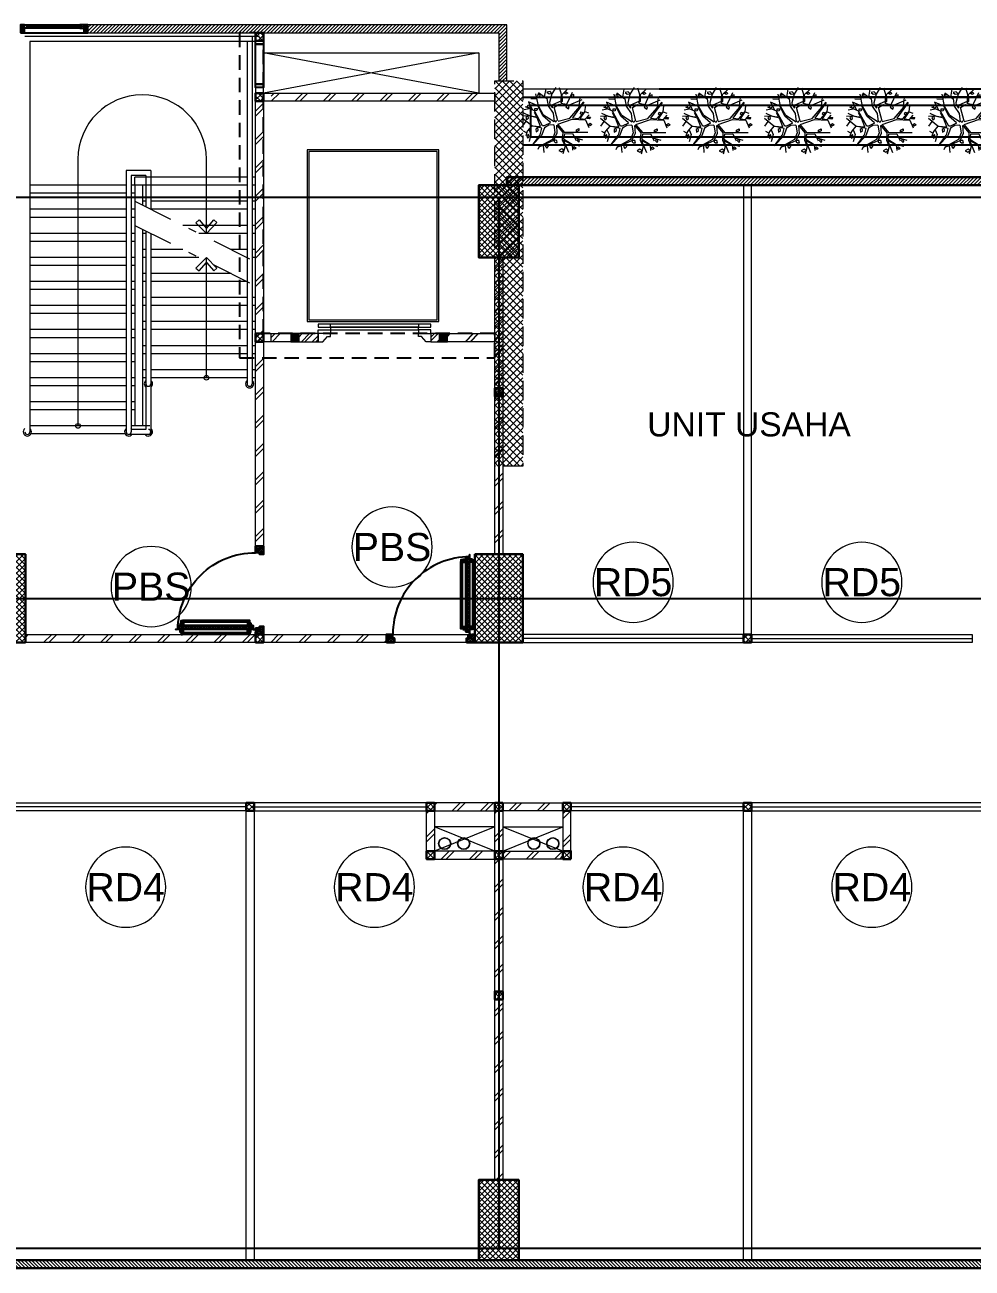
# Model space of a CAD drawing. Header units: millimetres. Extents: x -108 to 357, y -17 to 192.
# Drawn here: x 127.67 to 139.47, y 43.15 to 58.65 of the extents above; entities that cross this region are included whole.
import ezdxf
from ezdxf.enums import TextEntityAlignment as Align

# ---------------------------------------------------------------- set-up
doc = ezdxf.new("R2010")
doc.units = ezdxf.units.MM
doc.linetypes.add('ACAD_ISO02W100', pattern=[15, 12, -3])
doc.linetypes.add('DASHDOT', pattern=[1, 0.5, -0.25, 0, -0.25])
doc.layers.get('defpoints').update_dxf_attribs({"color": 1})
for name, color, linetype, lineweight in [('ars', 11, 'Continuous', 0), ('ars @ 1', 11, 'Continuous', 0), ('ARSIR', 31, 'Continuous', 5), ('ARSIR @ 1', 31, 'Continuous', 5), ('ARSIR KOLOM @ 1', 8, 'Continuous', 13), ('DINDING', 71, 'Continuous', 20), ('KACA', 151, 'Continuous', 5), ('KOL', 1, 'Continuous', 30), ('KOLOM', 4, 'Continuous', 9), ('lan', 7, 'Continuous', 15), ('LIFT', 15, 'Continuous', 15), ('NOT', 7, 'Continuous', 20), ('POHON', 62, 'Continuous', 5), ('Stair', 7, 'Continuous', 15), ('tem', 5, 'Continuous', 20)]:
    doc.layers.add(name, color=color, linetype=linetype, lineweight=lineweight)
doc.layers.add('as', color=1, linetype='Continuous', plot=False)
for name, color, linetype in [('HID', 1, 'Continuous'), ('Kusen', 30, 'Continuous'), ('STL', 6, 'Continuous')]:
    doc.layers.add(name, color=color, linetype=linetype)
doc.styles.add('ATTR', font='romans.shx', dxfattribs={"width": 0.8, "height": 0.56})
doc.styles.add('S', font='simplex', dxfattribs={"width": 0.75})
doc.styles.get("Standard").update_dxf_attribs({"font": 'arial.ttf'})
pattern_1 = [(45, (0, -5), (-0.03535534, 0.03535534), []), (135, (0, -5), (-0.03535534, -0.03535534), [])]
pattern_2 = [(45, (1552.2781, -399.66545), (-0.176776695, 0.176776695), []), (45, (1552.3406, -399.66545), (-0.176776695, 0.176776695), [])]
pattern_3 = [(45, (9.14994, -6.0569), (-0.1767767, 0.1767767), []), (45, (9.21244, -6.0569), (-0.1767767, 0.1767767), [])]
pattern_4 = [(45, (10.87994, -1.9569), (-0.1767767, 0.1767767), []), (45, (10.94244, -1.9569), (-0.1767767, 0.1767767), [])]
pattern_5 = [(45, (10.87994, -2.5569), (-0.1767767, 0.1767767), []), (45, (10.94244, -2.5569), (-0.1767767, 0.1767767), [])]
pattern_6 = [(225, (1.1, 1e-06), (-0.014142, 0.014142), []), (135, (1.1, 1e-06), (0.014142, 0.014142), [])]
pattern_7 = [(315, (-2e-13, 1e-06), (0.014142, 0.014142), []), (45, (-2e-13, 1e-06), (-0.014142, 0.014142), [])]
pattern_8 = [(45, (1552.2781, -400.98546), (-0.176776695, 0.176776695), []), (45, (1552.3406, -400.98546), (-0.176776695, 0.176776695), [])]

# ---------------------------------------------------------------- blocks, each defined once
blk = doc.blocks.new('NAV')
blk.add_circle((0, -0.4), 0.4)
at = {"style": 'S', "width": 0.75, "flags": 4}
blk.add_attdef('AV', text='', height=0.3, dxfattribs=at).set_placement((0, -0.4), align=Align.MIDDLE)
blk = doc.blocks.new('k1')
at = {"layer": 'ars'}
h = blk.add_hatch(dxfattribs=at)
h.set_pattern_fill('_USER', color=256, scale=0.05, angle=45, double=1, pattern_type=0)
h.set_pattern_definition(pattern_1)
h.paths.add_polyline_path([(-0.3, -0.55), (0.3, -0.55), (0.3, 0.55), (-0.3, 0.55)])
at = {"layer": 'KOL'}
blk.add_lwpolyline([(-0.3, -0.55), (0.3, -0.55), (0.3, 0.55), (-0.3, 0.55)], close=True, dxfattribs=at)
blk = doc.blocks.new('k3')
at = {"layer": 'ars'}
h = blk.add_hatch(dxfattribs=at)
h.set_pattern_fill('_USER', color=256, scale=0.05, angle=45, double=1, pattern_type=0)
h.set_pattern_definition([(45, (0, -5.05), (-0.03535534, 0.03535534), []), (135, (0, -5.05), (-0.03535534, -0.03535534), [])])
h.paths.add_polyline_path([(-0.25, -0.45), (0.25, -0.45), (0.25, 0.45), (-0.25, 0.45)])
at = {"layer": 'KOL'}
blk.add_lwpolyline([(-0.25, -0.45), (0.25, -0.45), (0.25, 0.45), (-0.25, 0.45)], close=True, dxfattribs=at)
blk = doc.blocks.new('k2')
at = {"layer": 'ars'}
h = blk.add_hatch(dxfattribs=at)
h.set_pattern_fill('_USER', color=256, scale=0.05, angle=45, double=1, pattern_type=0)
h.set_pattern_definition(pattern_1)
h.paths.add_polyline_path([(-0.25, -0.5), (0.25, -0.5), (0.25, 0.5), (-0.25, 0.5)])
at = {"layer": 'KOL'}
blk.add_lwpolyline([(-0.25, -0.5), (0.25, -0.5), (0.25, 0.5), (-0.25, 0.5)], close=True, dxfattribs=at)
blk = doc.blocks.new('bola-3')
at = {"layer": 'POHON'}
for p, q in [((-1.212, 1.009), (-1.377, 1.803)), ((-1.198, 1.908), (-0.648, 1.503)), ((-0.799, 1.609), (-0.703, 2.138)), ((-0.318, 1.803), (-0.469, 1.238)), ((-0.045, 2.245), (-0.318, 1.803)), ((0.177, 2.226), (0.328, 1.732)), ((0.315, 1.344), (0.328, 1.767)), ((0.356, 1.785), (0.37, 1.327)), ((0.387, 1.789), (0.731, 2.125)), ((0.686, 1.115), (1.057, 1.926)), ((-1.473, 0.674), (-2.065, 0.939)), ((-1.253, 1.009), (-1.872, 1.291)), ((-1.872, 1.274), (-1.625, 0.762)), ((-1.308, 1.468), (-1.721, 1.485)), ((-0.923, 0.357), (-1.253, 1.009)), ((-0.868, 0.392), (-1.212, 1.009)), ((-0.648, 1.503), (-0.566, 1.009)), ((-0.566, 1.009), (-0.236, 0.533)), ((-0.469, 1.238), (-0.442, 1.097)), ((-0.442, 1.097), (-0.277, 0.886)), ((-0.277, 0.886), (-0.249, 1.097)), ((-0.249, 1.097), (0.301, 1.344)), ((-0.153, 0.921), (0.177, 1.115)), ((0.081, 0.022), (-0.153, 0.921)), ((0.177, 1.115), (0.755, 1.044)), ((0.37, 1.327), (0.26, 1.203)), ((0.273, 1.203), (0.686, 1.115)), ((0.755, 1.044), (1.69, 1.432)), ((0.879, 0.198), (1.814, 1.274)), ((1.814, 1.256), (1.057, 0.216)), ((1.553, 1.591), (1.47, 0.886)), ((1.883, 0.639), (1.938, 1.044)), ((-1.652, -0.313), (-2.285, 0.198)), ((-1.845, 0.339), (-2.271, 0.322)), ((-2.051, 0.004), (-2.271, -0.313)), ((-2.202, 0.551), (-1.817, 0.374)), ((-1.831, 0.815), (-2.161, 0.745)), ((-1.281, 0.216), (-1.845, 0.339)), ((-1.817, 0.374), (-1.35, 0.286)), ((-0.937, -0.313), (-1.473, 0.674)), ((-1.363, 0.339), (-1.473, 0.568)), ((-1.35, 0.286), (-1.363, 0.339)), ((-1.061, -0.366), (-1.281, 0.216)), ((-0.414, -0.102), (-0.923, 0.357)), ((-0.167, -0.049), (-0.868, 0.392)), ((-0.236, 0.533), (-0.167, -0.031)), ((0.081, -0.207), (1.044, 0.128)), ((0.095, 0.004), (0.879, 0.198)), ((1.044, 0.128), (1.924, 0.075)), ((1.057, 0.216), (1.456, 0.18)), ((1.456, 0.18), (1.869, 0.639)), ((1.869, 0.639), (1.553, 0.18)), ((1.553, 0.163), (1.91, 0.128)), ((1.883, 0.639), (2.13, 0.551)), ((1.91, 0.128), (2.158, 0.41)), ((1.924, 0.075), (2.144, -0.419)), ((-1.996, -0.772), (-2.189, -0.666)), ((-1.955, -0.666), (-2.051, -0.983)), ((-1.652, -0.313), (-1.955, -0.666)), ((-1.845, -0.56), (-1.707, -0.86)), ((-0.978, -0.472), (-1.652, -0.313)), ((-1.639, -0.313), (-1.061, -0.366)), ((-1.088, -0.913), (-0.978, -0.472)), ((-0.813, -0.454), (-1.006, -0.966)), ((-0.827, -0.313), (-0.937, -0.313)), ((-0.414, -0.119), (-0.827, -0.313)), ((-0.524, -0.278), (-0.813, -0.454)), ((-0.194, -0.243), (-0.524, -0.278)), ((-0.112, -0.754), (-0.277, -1.213)), ((0.026, -0.807), (-0.208, -1.301)), ((-0.194, -0.243), (-0.112, -0.754)), ((-0.015, -0.26), (0.411, -0.754)), ((-0.015, -0.278), (0.026, -0.807)), ((0.081, -0.225), (0.507, -0.736)), ((0.411, -0.754), (0.37, -1.248)), ((0.507, -0.736), (2.075, -0.736)), ((0.521, -0.842), (1.057, -0.825)), ((1.057, -0.825), (1.291, -1.283)), ((-1.707, -0.86), (-1.831, -1.354)), ((-1.625, -1.618), (-1.102, -0.913)), ((-1.006, -0.966), (-1.625, -1.6)), ((-0.277, -1.213), (-1.185, -1.706)), ((-0.208, -1.301), (-1.185, -1.724)), ((-0.896, -1.618), (-0.854, -2.077)), ((0.37, -1.248), (0.562, -1.671)), ((0.438, -1.248), (0.782, -2.059)), ((0.452, -1.265), (1.03, -1.565)), ((0.521, -0.842), (0.466, -1.177)), ((0.466, -1.177), (1.03, -1.53)), ((1.03, -1.53), (1.539, -1.653)), ((1.03, -1.565), (1.057, -1.936)), ((1.195, -1.089), (1.731, -1.248)), ((-1.185, -1.724), (-1.253, -1.883)), ((0.562, -1.671), (0.425, -2.182))]:
    blk.add_line(p, q, dxfattribs=at)
for points in [[(-1.226, 1.803), (-1.267, 1.662), (-1.143, 1.573), (-1.102, 1.715)], [(-0.435, 1.966), (-0.641, 1.913), (-0.504, 1.807), (-0.311, 1.842)], [(0.49, 1.882), (0.641, 1.953), (0.738, 1.864), (0.614, 1.794)], [(1.155, 1.778), (1.001, 1.734), (1.001, 1.602), (1.155, 1.624)], [(-1.735, 1.009), (-1.886, 1.062), (-1.982, 0.956), (-1.845, 0.903)], [(-1.441, 0.676), (-1.441, 0.831), (-1.269, 0.831), (-1.303, 0.698)], [(0.691, 1.051), (0.622, 0.941), (0.794, 0.809), (0.846, 0.963)], [(-1.9, 0.322), (-2.051, 0.251), (-1.996, 0.11), (-1.872, 0.198)], [(-0.002, 0.022), (-0.07, 0.004), (-0.084, -0.049), (-0.029, -0.031)], [(1.671, 0.412), (1.585, 0.478), (1.62, 0.61), (1.706, 0.588)], [(2.034, 0.163), (2.075, 0.251), (2.254, 0.251), (2.171, 0.145)], [(-1.236, -0.454), (-1.374, -0.543), (-1.36, -0.719), (-1.222, -0.613)], [(1.319, -0.706), (1.319, -0.582), (1.484, -0.494), (1.484, -0.635)], [(2.099, -0.225), (2.237, -0.137), (2.347, -0.225), (2.223, -0.313)], [(-1.872, -0.878), (-1.982, -0.983), (-1.941, -1.107), (-1.831, -1.036)], [(-0.667, -1.528), (-0.753, -1.638), (-0.65, -1.792), (-0.53, -1.66)], [(-0.167, -1.261), (-0.167, -1.367), (-0.098, -1.42), (0.04, -1.42), (0.012, -1.279), (-0.07, -1.261)], [(1.43, -1.175), (1.379, -1.285), (1.482, -1.396), (1.534, -1.285)], [(0.485, -1.924), (0.347, -1.836), (0.158, -1.947), (0.33, -2.035)], [(1.069, -1.748), (1.173, -1.682), (1.293, -1.792), (1.19, -1.858)]]:
    blk.add_lwpolyline(points, close=True, dxfattribs=at)
at = {"layer": 'POHON', "style": 'ATTR', "width": 0.8, "flags": 9}
blk.add_attdef('ESTCODE', (-0.07, 0.004), '', height=0.00000926, dxfattribs=at)
blk = doc.blocks.new('T. J2')
at = {"layer": 'KACA', "color": 141}
blk.add_lwpolyline([(-0.379, 0.077), (0.291, 0.077), (0.291, 0.082), (-0.379, 0.082)], close=True, dxfattribs=at)
at = {"layer": 'Kusen'}
for p, q in [((-0.419, 0), (0.331, 0)), ((-0.369, 0.1), (0.281, 0.1)), ((0.281, 0.06), (-0.369, 0.06))]:
    blk.add_line(p, q, dxfattribs=at)
for points in [[(-0.459, 0), (-0.419, 0), (-0.419, 0.1), (-0.459, 0.1)], [(0.331, 0), (0.371, 0), (0.371, 0.1), (0.331, 0.1)]]:
    blk.add_lwpolyline(points, close=True, dxfattribs=at)
for points in [[(-0.369, 0.077), (-0.369, 0.06), (-0.419, 0.06), (-0.419, 0.1), (-0.369, 0.1), (-0.369, 0.082), (-0.379, 0.082), (-0.379, 0.077), (-0.369, 0.077)], [(0.281, 0.077), (0.281, 0.06), (0.331, 0.06), (0.331, 0.1), (0.281, 0.1), (0.281, 0.082), (0.291, 0.082), (0.291, 0.077), (0.281, 0.077)]]:
    blk.add_lwpolyline(points, dxfattribs=at)
blk = doc.blocks.new('P.SHAFT')
for points in [[(-0.05, 0.54), (-0.05, 0.58), (0.05, 0.58), (0.05, 0.54)], [(-0.05, 0.04), (-0.05, 0.54), (0.05, 0.54), (0.05, 0.04)], [(-0.05, 0), (-0.05, 0.04), (0.05, 0.04), (0.05, 0)]]:
    blk.add_lwpolyline(points, close=True)
blk = doc.blocks.new('K 10.10')
at = {"layer": 'ars'}
h = blk.add_hatch(dxfattribs=at)
h.set_pattern_fill('_USER', color=256, scale=0.05, angle=45, double=1, pattern_type=0)
h.set_pattern_definition([(45, (0, 0), (-0.035355339, 0.035355339), []), (135, (0, 0), (-0.035355339, -0.035355339), [])])
h.paths.add_polyline_path([(1560.538, 1380.407), (1560.638, 1380.407), (1560.638, 1380.507), (1560.538, 1380.507)])
at = {"layer": 'KOL'}
blk.add_lwpolyline([(1560.538, 1380.407), (1560.638, 1380.407), (1560.638, 1380.507), (1560.538, 1380.507)], close=True, dxfattribs=at)
blk = doc.blocks.new('KLOPRAK-10')
at = {"layer": 'ARSIR KOLOM @ 1'}
blk.add_hatch(color=256, dxfattribs=at).paths.add_polyline_path([(390.015, -20.575), (390.115, -20.575), (390.115, -20.475), (390.015, -20.475)])
at = {"layer": 'as'}
blk.add_line((390.115, -20.475), (390.015, -20.575), dxfattribs=at)
blk.add_lwpolyline([(390.015, -20.475), (390.115, -20.575)], dxfattribs=at)
at = {"layer": 'KOLOM'}
blk.add_lwpolyline([(390.015, -20.575), (390.115, -20.575), (390.115, -20.475), (390.015, -20.475)], close=True, dxfattribs=at)
blk = doc.blocks.new('D-P90')
at = {"layer": 'ars'}
h = blk.add_hatch(dxfattribs=at)
h.set_pattern_fill('ANSI37', color=256, scale=0.005, angle=-90, style=0)
h.set_pattern_definition([(45, (-1350.94906, -1248.591899), (0.01122532015, -0.01122532015), []), (315, (-1350.94906, -1248.591899), (-0.01122532015, -0.01122532015), [])])
h.paths.add_polyline_path([(0.009, -0.183, -0.414214), (0.01, -0.184), (0.01, -1.116, -0.414214), (0.009, -1.117), (-0.034, -1.117, 0.414214), (-0.037, -1.12), (-0.037, -1.142, -1), (-0.038, -1.142), (-0.038, -0.158, -1), (-0.037, -0.158), (-0.037, -0.181, 0.414214), (-0.034, -0.183)])
at = {"layer": 'as'}
for p, q in [((-0.042, -0.161), (-0.042, -0.155)), ((-0.04, -0.158), (-0.046, -0.158))]:
    blk.add_line(p, q, dxfattribs=at)
at = {"layer": 'HID'}
for p, q in [((-0.044, -0.125), (-0.092, -0.077)), ((-0.042, -0.123), (-0.091, -0.075)), ((-0.066, -0.147), (-0.023, -0.104)), ((-0.063, -0.147), (-0.023, -0.107)), ((0.966, -0.147), (0.923, -0.104)), ((0.963, -0.147), (0.923, -0.107)), ((0.942, -0.123), (0.991, -0.075)), ((0.944, -0.125), (0.992, -0.077))]:
    blk.add_line(p, q, dxfattribs=at)
for points in [[(-0.044, -0.125), (-0.044, -0.125), (-0.042, -0.123), (-0.042, -0.123)], [(0.944, -0.125), (0.944, -0.125), (0.942, -0.123), (0.942, -0.123)]]:
    blk.add_lwpolyline(points, dxfattribs=at)
at = {"layer": 'KOL'}
blk.add_line((0.97, -0.13), (0.97, -0.15), dxfattribs=at)
at = {"layer": 'Kusen', "ltscale": 2}
for p, q in [((-0.099, -0.221), (-0.099, -1.06)), ((-0.079, -0.241), (-0.079, -1.06)), ((-0.074, -0.211), (-0.04, -0.211)), ((-0.074, -0.221), (-0.074, -0.211)), ((-0.074, -0.251), (-0.074, -0.241)), ((-0.074, -0.251), (-0.04, -0.251)), ((-0.061, -0.251), (-0.061, -0.211)), ((-0.04, -0.251), (-0.04, -0.211)), ((0.046, -0.211), (0.012, -0.211)), ((0.012, -0.251), (0.012, -0.211)), ((0.046, -0.251), (0.012, -0.251)), ((0.033, -0.251), (0.033, -0.211)), ((0.046, -0.221), (0.046, -0.211)), ((0.046, -0.251), (0.046, -0.241)), ((0.053, -0.241), (0.053, -1.06)), ((0.073, -0.221), (0.073, -1.06)), ((-0.074, -1.05), (-0.04, -1.05)), ((-0.074, -1.05), (-0.074, -1.06)), ((-0.074, -1.08), (-0.074, -1.09)), ((-0.061, -1.05), (-0.061, -1.09)), ((-0.04, -1.05), (-0.04, -1.09)), ((0.046, -1.05), (0.012, -1.05)), ((0.012, -1.05), (0.012, -1.09)), ((0.033, -1.05), (0.033, -1.09)), ((0.046, -1.05), (0.046, -1.06)), ((0.046, -1.08), (0.046, -1.09)), ((-0.074, -1.09), (-0.04, -1.09)), ((0.046, -1.09), (0.012, -1.09))]:
    blk.add_line(p, q, dxfattribs=at)
at = {"layer": 'Kusen'}
for p, q in [((-0.042, -0.155), (-0.038, -0.156)), ((-0.042, -0.157), (-0.038, -0.158))]:
    blk.add_line(p, q, dxfattribs=at)
at = {"layer": 'Kusen', "ltscale": 2}
for points in [[(-0.099, -0.241), (-0.061, -0.241), (-0.061, -0.221), (-0.099, -0.221), (-0.099, -0.241)], [(0.073, -0.241), (0.033, -0.241), (0.033, -0.221), (0.073, -0.221), (0.073, -0.241)], [(-0.101, -1.06), (-0.061, -1.06), (-0.061, -1.08), (-0.101, -1.08), (-0.101, -1.06)], [(0.073, -1.06), (0.033, -1.06), (0.033, -1.08), (0.073, -1.08), (0.073, -1.06)]]:
    blk.add_lwpolyline(points, dxfattribs=at)
at = {"layer": 'Kusen'}
blk.add_circle((-0.042, -0.158), 0.001, dxfattribs=at)
for radius, start, end in [(0.961, 270, 0.4597), (0.0025, 75.7804, 11.3851)]:
    blk.add_arc((-0.042, -0.158), radius, start, end, dxfattribs=at)
at = {"layer": 'STL'}
for p, q in [((-0.038, -0.158), (-0.038, -1.142)), ((-0.037, -0.181), (-0.037, -0.158)), ((-0.034, -0.183), (0.009, -0.183)), ((0.01, -0.184), (0.01, -1.116)), ((-0.037, -1.12), (-0.037, -1.142)), ((-0.034, -1.117), (0.009, -1.117))]:
    blk.add_line(p, q, dxfattribs=at)
for points in [[(0, -0.1), (0, -0.103), (-0.019, -0.103, 0.414214), (-0.02, -0.105), (-0.02, -0.148, -0.414214), (-0.022, -0.15), (-0.068, -0.15, -0.414214), (-0.07, -0.148), (-0.07, -0.13), (-0.067, -0.13), (-0.067, -0.146, 0.414214), (-0.065, -0.147), (-0.024, -0.147, 0.414214), (-0.023, -0.146), (-0.023, -0.102, -0.414214), (-0.021, -0.1)], [(0.9, -0.1), (0.9, -0.103), (0.919, -0.103, -0.414214), (0.92, -0.105), (0.92, -0.148, 0.414214), (0.922, -0.15), (0.968, -0.15, 0.414214), (0.97, -0.148), (0.97, -0.13), (0.967, -0.13), (0.967, -0.146, -0.414214), (0.966, -0.147), (0.925, -0.147, -0.414214), (0.923, -0.146), (0.923, -0.102, 0.414214), (0.921, -0.1)]]:
    blk.add_lwpolyline(points, format="xyb", close=True, dxfattribs=at)
blk.add_lwpolyline([(0.009, -0.182), (-0.034, -0.182, -0.414214), (-0.035, -0.181), (-0.035, -0.158, 1), (-0.04, -0.158), (-0.04, -1.142, 1), (-0.035, -1.142), (-0.035, -1.12, -0.414214), (-0.034, -1.119), (0.009, -1.119, 0.414214), (0.012, -1.116), (0.012, -0.184)], format="xyb", dxfattribs=at)
for centre, radius, start, end in [((-0.038, -0.158), 0.00075, 0, 180), ((-0.034, -0.181), 0.0025, 180, 270), ((0.009, -0.184), 0.0025, 360, 90), ((0.009, -0.184), 0.001, 360, 90), ((-0.038, -1.142), 0.00075, 180, 0), ((-0.034, -1.12), 0.0025, 90, 180), ((0.009, -1.116), 0.001, 270, 0)]:
    blk.add_arc(centre, radius, start, end, dxfattribs=at)
blk = doc.blocks.new('PINTU DARURAT')
at = {"layer": 'ARSIR'}
h = blk.add_hatch(dxfattribs=at)
h.set_pattern_fill('_USER', color=256, scale=0.02, angle=315, style=0, double=1, pattern_type=0)
h.set_pattern_definition(pattern_7)
edge = h.paths.add_edge_path()
edge.add_line((0, 0), (0.1, 0))
edge.add_line((0.1, 0), (0.1, 0.05))
edge.add_line((0.1, 0.05), (0.077, 0.05))
edge.add_line((0.077, 0.05), (0.077, 0.096))
edge.add_arc((0.076, 0.096), 0.0015, 360, 450)
edge.add_line((0.075, 0.097), (0.035, 0.097))
edge.add_arc((0.035, 0.096), 0.0015, 90, 180)
edge.add_line((0.033, 0.096), (0.033, 0.08))
edge.add_line((0.033, 0.08), (0.03, 0.08))
edge.add_line((0.03, 0.08), (0.03, 0.1))
edge.add_line((0.03, 0.1), (0, 0.1))
edge.add_line((0, 0.1), (0, 0))
h = blk.add_hatch(dxfattribs=at)
h.set_pattern_fill('_USER', color=256, scale=0.02, angle=315, style=0, double=1, pattern_type=0)
h.set_pattern_definition(pattern_7)
edge = h.paths.add_edge_path()
edge.add_line((0, 0), (0.1, 0))
edge.add_line((0.1, 0), (0.1, 0.05))
edge.add_line((0.1, 0.05), (0.077, 0.05))
edge.add_line((0.077, 0.05), (0.077, 0.096))
edge.add_arc((0.076, 0.096), 0.0015, 360, 450)
edge.add_line((0.075, 0.097), (0.035, 0.097))
edge.add_arc((0.035, 0.096), 0.0015, 90, 180)
edge.add_line((0.033, 0.096), (0.033, 0.08))
edge.add_line((0.033, 0.08), (0.03, 0.08))
edge.add_line((0.03, 0.08), (0.03, 0.1))
edge.add_line((0.03, 0.1), (0, 0.1))
edge.add_line((0, 0.1), (0, 0))
h = blk.add_hatch(dxfattribs=at)
h.set_pattern_fill('_USER', color=256, scale=0.02, angle=315, style=0, double=1, pattern_type=0)
h.set_pattern_definition(pattern_6)
edge = h.paths.add_edge_path()
edge.add_line((1.1, 0), (1, 0))
edge.add_line((1, 0), (1, 0.05))
edge.add_line((1, 0.05), (1.023, 0.05))
edge.add_line((1.023, 0.05), (1.023, 0.096))
edge.add_arc((1.024, 0.096), 0.0015, -630, -540, ccw=False)
edge.add_line((1.024, 0.097), (1.065, 0.097))
edge.add_arc((1.065, 0.096), 0.0015, -360, -270, ccw=False)
edge.add_line((1.067, 0.096), (1.067, 0.08))
edge.add_line((1.067, 0.08), (1.07, 0.08))
edge.add_line((1.07, 0.08), (1.07, 0.1))
edge.add_line((1.07, 0.1), (1.1, 0.1))
edge.add_line((1.1, 0.1), (1.1, 0))
h = blk.add_hatch(dxfattribs=at)
h.set_pattern_fill('_USER', color=256, scale=0.02, angle=315, style=0, double=1, pattern_type=0)
h.set_pattern_definition(pattern_6)
edge = h.paths.add_edge_path()
edge.add_line((1.1, 0), (1, 0))
edge.add_line((1, 0), (1, 0.05))
edge.add_line((1, 0.05), (1.023, 0.05))
edge.add_line((1.023, 0.05), (1.023, 0.096))
edge.add_arc((1.024, 0.096), 0.0015, -630, -540, ccw=False)
edge.add_line((1.024, 0.097), (1.065, 0.097))
edge.add_arc((1.065, 0.096), 0.0015, -360, -270, ccw=False)
edge.add_line((1.067, 0.096), (1.067, 0.08))
edge.add_line((1.067, 0.08), (1.07, 0.08))
edge.add_line((1.07, 0.08), (1.07, 0.1))
edge.add_line((1.07, 0.1), (1.1, 0.1))
edge.add_line((1.1, 0.1), (1.1, 0))
at = {"layer": 'KOL'}
blk.add_line((1.1, 0.1), (1.1, 0), dxfattribs=at)
blk.add_line((1.1, 0.1), (1.1, 0), dxfattribs=at)
blk.add_line((1.1, 0.1), (1.1, 0), dxfattribs=at)
blk.add_line((1.1, 0.1), (1.1, 0), dxfattribs=at)
for points in [[(0, 0), (0.1, 0), (0.1, 0.05), (0.077, 0.05), (0.077, 0.096, 0.414214), (0.075, 0.097), (0.035, 0.097, 0.414214), (0.033, 0.096), (0.033, 0.08), (0.03, 0.08), (0.03, 0.1), (0, 0.1)], [(0, 0), (0.1, 0), (0.1, 0.05), (0.077, 0.05), (0.077, 0.096, 0.414214), (0.075, 0.097), (0.035, 0.097, 0.414214), (0.033, 0.096), (0.033, 0.08), (0.03, 0.08), (0.03, 0.1), (0, 0.1)], [(1.1, 0), (1, 0), (1, 0.05), (1.023, 0.05), (1.023, 0.096, -0.414214), (1.024, 0.097), (1.065, 0.097, -0.414214), (1.067, 0.096), (1.067, 0.08), (1.07, 0.08), (1.07, 0.1), (1.1, 0.1)], [(1.1, 0), (1, 0), (1, 0.05), (1.023, 0.05), (1.023, 0.096, -0.414214), (1.024, 0.097), (1.065, 0.097, -0.414214), (1.067, 0.096), (1.067, 0.08), (1.07, 0.08), (1.07, 0.1), (1.1, 0.1)]]:
    blk.add_lwpolyline(points, format="xyb", close=True, dxfattribs=at)
at = {"layer": 'Kusen', "xscale": -1, "rotation": 180}
blk.add_blockref('D-P90', (0.1, -0.05), dxfattribs=at)
blk = doc.blocks.new('A-2')
at = {"layer": 'ars'}
h = blk.add_hatch(dxfattribs=at)
h.set_pattern_fill('ANSI31', color=256, scale=0.25, style=0)
h.set_pattern_definition([(225, (-24.33285, 0.26773), (0.022097087, -0.022097087), [])])
h.paths.add_polyline_path([(-24.433, 58.568), (-24.333, 58.568), (-24.333, 59.268), (-29.553, 59.268), (-29.553, 59.168), (-24.433, 59.168)])
h = blk.add_hatch(dxfattribs=at)
h.set_pattern_fill('ANSI37', color=256, scale=0.02, style=0)
h.set_pattern_definition([(45, (-24.43285, 51.56773), (-0.0449013, 0.0449013), []), (135, (-24.43285, 51.56773), (-0.0449013, -0.0449013), [])])
h.paths.add_polyline_path([(-24.483, 53.768), (-24.133, 53.768), (-24.133, 58.568), (-24.483, 58.568)])
h = blk.add_hatch(dxfattribs=at)
h.set_pattern_fill('ANSI31', color=256, scale=0.01, angle=180, style=0)
h.set_pattern_definition([(225, (0.099944, 0.143103), (0.02245064, -0.02245064), [])])
h.paths.add_polyline_path([(25.067, 57.268), (-24.333, 57.268), (-24.333, 57.368), (25.067, 57.368)])
h = blk.add_hatch(dxfattribs=at)
h.set_pattern_fill('TEMBOK', color=256, scale=0.25)
h.set_pattern_definition([(45, (-24.43285, -0.15227), (-0.1767767, 0.1767767), []), (45, (-24.37035, -0.15227), (-0.1767767, 0.1767767), [])])
h.paths.add_polyline_path([(-24.383, 54.738), (-24.483, 54.738), (-24.483, 56.518), (-24.383, 56.518)])
h = blk.add_hatch(dxfattribs=at)
h.set_pattern_fill('TEMBOK', color=256, scale=0.25)
h.set_pattern_definition([(45, (-30.22142, 1.62773), (-0.1767767, 0.1767767), []), (45, (-30.15892, 1.62773), (-0.1767767, 0.1767767), [])])
h.paths.add_polyline_path([(-25.071, 55.318), (-24.483, 55.318), (-24.483, 55.418), (-25.071, 55.418)])
h = blk.add_hatch(dxfattribs=at)
h.set_pattern_fill('ANSI31', color=256, scale=0.25, angle=180, style=0)
h.set_pattern_definition([(135, (-37.18285, 49.56774), (0.022097087, 0.022097087), [])])
h.paths.add_polyline_path([(-5.983, 43.768), (-37.083, 43.768), (-37.183, 43.768), (-37.183, 49.568), (-37.083, 49.568), (-37.083, 43.868), (-5.983, 43.868)])
h = blk.add_hatch(dxfattribs=at)
h.set_pattern_fill('TEMBOK', color=256, scale=0.25)
h.set_pattern_definition(pattern_3)
h.paths.add_polyline_path([(-25.233, 49.468), (-25.333, 49.468), (-25.333, 48.968), (-25.233, 48.968)])
h = blk.add_hatch(dxfattribs=at)
h.set_pattern_fill('TEMBOK', color=256, scale=0.25)
h.set_pattern_definition(pattern_5)
h.paths.add_polyline_path([(-25.233, 49.568), (-24.483, 49.568), (-24.483, 49.468), (-25.233, 49.468)])
h = blk.add_hatch(dxfattribs=at)
h.set_pattern_fill('TEMBOK', color=256, scale=0.25)
h.set_pattern_definition([(45, (9.99994, -6.0569), (-0.1767767, 0.1767767), []), (45, (10.06244, -6.0569), (-0.1767767, 0.1767767), [])])
h.paths.add_polyline_path([(-24.383, 49.468), (-24.483, 49.468), (-24.483, 48.968), (-24.383, 48.968)])
h = blk.add_hatch(dxfattribs=at)
h.set_pattern_fill('TEMBOK', color=256, scale=0.25)
h.set_pattern_definition(pattern_5)
h.paths.add_polyline_path([(-23.633, 49.568), (-24.383, 49.568), (-24.383, 49.468), (-23.633, 49.468)])
h = blk.add_hatch(dxfattribs=at)
h.set_pattern_fill('TEMBOK', color=256, scale=0.25)
h.set_pattern_definition(pattern_3)
h.paths.add_polyline_path([(-23.633, 49.468), (-23.533, 49.468), (-23.533, 48.968), (-23.633, 48.968)])
h = blk.add_hatch(dxfattribs=at)
h.set_pattern_fill('TEMBOK', color=256, scale=0.25)
h.set_pattern_definition(pattern_4)
h.paths.add_polyline_path([(-25.233, 48.968), (-24.483, 48.968), (-24.483, 48.868), (-25.233, 48.868)])
h = blk.add_hatch(dxfattribs=at)
h.set_pattern_fill('TEMBOK', color=256, scale=0.25)
h.set_pattern_definition([(225, (49.96715, 53.01774), (0.1767767, -0.1767767), []), (225, (49.90465, 53.01774), (0.1767767, -0.1767767), [])])
h.paths.add_polyline_path([(-24.383, 47.218), (-24.483, 47.218), (-24.483, 48.868), (-24.383, 48.868)])
h = blk.add_hatch(dxfattribs=at)
h.set_pattern_fill('TEMBOK', color=256, scale=0.25)
h.set_pattern_definition(pattern_4)
h.paths.add_polyline_path([(-23.633, 48.968), (-24.383, 48.968), (-24.383, 48.868), (-23.633, 48.868)])
h = blk.add_hatch(dxfattribs=at)
h.set_pattern_fill('TEMBOK', color=256, scale=0.25)
h.set_pattern_definition([(225, (49.96715, 51.11774), (0.1767767, -0.1767767), []), (225, (49.90465, 51.11774), (0.1767767, -0.1767767), [])])
h.paths.add_polyline_path([(-24.383, 44.868), (-24.483, 44.868), (-24.483, 47.118), (-24.383, 47.118)])
at = {"layer": 'ars @ 1'}
h = blk.add_hatch(dxfattribs=at)
h.set_pattern_fill('TEMBOK', color=256, scale=0.25)
h.set_pattern_definition([(45, (1552.18593, -400.98546), (-0.176776695, 0.176776695), []), (45, (1552.24843, -400.98546), (-0.176776695, 0.176776695), [])])
h.paths.add_polyline_path([(-27.363, 52.768), (-27.463, 52.768), (-27.463, 58.318), (-27.363, 58.318)])
h = blk.add_hatch(dxfattribs=at)
h.set_pattern_fill('TEMBOK', color=256, scale=0.25)
h.set_pattern_definition([(45, (2.36715, 57.37273), (-0.1767767, 0.1767767), []), (45, (2.42965, 57.37273), (-0.1767767, 0.1767767), [])])
h.paths.add_polyline_path([(-24.533, 58.418), (-24.533, 58.318), (-27.271, 58.318), (-27.271, 58.418)])
h = blk.add_hatch(dxfattribs=at)
h.set_pattern_fill('TEMBOK', color=256, scale=0.25)
h.set_pattern_definition([(45, (0.09994, 0.1431), (-0.1767767, 0.1767767), []), (45, (0.16244, 0.1431), (-0.1767767, 0.1767767), [])])
h.paths.add_polyline_path([(-24.383, 52.668), (-24.483, 52.668), (-24.483, 56.368), (-24.383, 56.368)])
h = blk.add_hatch(dxfattribs=at)
h.set_pattern_fill('TEMBOK', color=256, scale=0.25)
h.set_pattern_definition(pattern_2)
h.paths.add_polyline_path([(-27.271, 55.318), (-27.271, 55.418), (-27.026, 55.418), (-27.026, 55.318)])
h = blk.add_hatch(dxfattribs=at)
h.set_pattern_fill('TEMBOK', color=256, scale=0.25)
h.set_pattern_definition(pattern_2)
h.paths.add_polyline_path([(-25.071, 55.318), (-25.071, 55.418), (-24.483, 55.418), (-24.483, 55.318)])
h = blk.add_hatch(dxfattribs=at)
h.set_pattern_fill('TEMBOK', color=256, scale=0.25)
h.set_pattern_definition(pattern_8)
h.paths.add_polyline_path([(-30.333, 51.568), (-30.333, 51.668), (-27.371, 51.668), (-27.371, 51.568)])
h = blk.add_hatch(dxfattribs=at)
h.set_pattern_fill('TEMBOK', color=256, scale=0.25)
h.set_pattern_definition(pattern_8)
h.paths.add_polyline_path([(-27.271, 51.568), (-27.271, 51.668), (-25.833, 51.668), (-25.833, 51.568)])
at = {"layer": 'ARSIR @ 1'}
h = blk.add_hatch(dxfattribs=at)
h.set_pattern_fill('ANSI32', color=256, scale=0.01, style=0, double=1)
h.set_pattern_definition([(45, (-30.13364, 55.31774), (0.067352, -0.067352), []), (45, (-30.13364, 55.36264), (0.067352, -0.067352), [])])
h.paths.add_polyline_path([(-26.926, 55.418), (-26.926, 55.318), (-26.684, 55.318), (-26.684, 55.418)])
h = blk.add_hatch(dxfattribs=at)
h.set_pattern_fill('ANSI32', color=256, scale=0.01, style=0, double=1)
h.set_pattern_definition([(45, (-30.13364, 55.31773), (0.067352, -0.067352), []), (45, (-30.13364, 55.36263), (0.067352, -0.067352), [])])
h.paths.add_polyline_path([(-26.926, 55.418), (-26.926, 55.318), (-26.684, 55.318), (-26.684, 55.418)])
h = blk.add_hatch(dxfattribs=at)
h.set_pattern_fill('ANSI32', color=256, scale=0.01, style=0, double=1)
h.set_pattern_definition([(45, (-28.44076, 55.31774), (0.067352, -0.067352), []), (45, (-28.44076, 55.36264), (0.067352, -0.067352), [])])
h.paths.add_polyline_path([(-25.278, 55.418), (-25.278, 55.318), (-25.171, 55.318), (-25.171, 55.418)])
h = blk.add_hatch(dxfattribs=at)
h.set_pattern_fill('ANSI32', color=256, scale=0.01, style=0, double=1)
h.set_pattern_definition([(45, (-28.44076, 55.31773), (0.067352, -0.067352), []), (45, (-28.44076, 55.36263), (0.067352, -0.067352), [])])
h.paths.add_polyline_path([(-25.278, 55.418), (-25.278, 55.318), (-25.171, 55.318), (-25.171, 55.418)])
for p, q in [((-10.033, 58.468), (-22.433, 58.468)), ((-24.133, 58.368), (24.867, 58.368)), ((-14.033, 58.368), (-22.433, 58.368)), ((-24.033, 58.268), (24.767, 58.268)), ((-24.033, 57.868), (-24.033, 58.268)), ((24.767, 57.868), (-24.033, 57.868)), ((24.867, 57.768), (-24.133, 57.768))]:
    blk.add_line(p, q)
at = {"layer": 'ars'}
for p, q in [((-27.414, 59.124), (-30.339, 59.124)), ((-30.277, 59.061), (-30.277, 54.193)), ((-27.477, 59.061), (-30.277, 59.061)), ((-27.569, 59.061), (-27.569, 55.918)), ((-27.507, 59.124), (-27.507, 55.886)), ((-29.077, 57.451), (-29.077, 54.193)), ((-28.769, 57.451), (-29.077, 57.451)), ((-29.014, 57.389), (-29.014, 54.193)), ((-28.832, 57.389), (-29.014, 57.389)), ((-28.97, 57.268), (-28.97, 57.368)), ((-28.739, 57.368), (-28.97, 57.368)), ((-28.832, 57.389), (-28.832, 56.999)), ((-28.769, 57.451), (-28.769, 56.968)), ((-27.569, 57.368), (-28.769, 57.368)), ((-27.463, 57.368), (-27.507, 57.368)), ((-29.077, 57.168), (-30.277, 57.168)), ((-28.97, 57.168), (-29.014, 57.168)), ((-28.832, 57.068), (-28.875, 57.068)), ((-27.569, 57.068), (-28.769, 57.068)), ((-27.463, 57.068), (-27.507, 57.068)), ((-29.077, 56.868), (-30.277, 56.868)), ((-28.97, 56.868), (-29.014, 56.868)), ((-27.569, 56.768), (-28.369, 56.768)), ((-27.463, 56.768), (-27.507, 56.768)), ((-28.832, 56.699), (-28.832, 54.224)), ((-28.769, 56.668), (-28.769, 54.161)), ((-29.077, 56.568), (-30.277, 56.568)), ((-28.97, 56.568), (-29.014, 56.568)), ((-28.832, 56.468), (-28.875, 56.468)), ((-28.369, 56.468), (-28.769, 56.468)), ((-27.569, 56.468), (-27.769, 56.468)), ((-27.463, 56.468), (-27.507, 56.468)), ((-29.077, 56.268), (-30.277, 56.268)), ((-28.97, 56.268), (-29.014, 56.268)), ((-28.832, 56.168), (-28.875, 56.168)), ((-27.769, 56.168), (-28.769, 56.168)), ((-29.077, 55.968), (-30.277, 55.968)), ((-28.97, 55.968), (-29.014, 55.968)), ((-27.569, 56.068), (-27.569, 54.793)), ((-27.507, 56.036), (-27.507, 54.793)), ((-28.832, 55.868), (-28.875, 55.868)), ((-27.569, 55.868), (-28.769, 55.868)), ((-27.463, 55.868), (-27.507, 55.868)), ((-29.077, 55.668), (-30.277, 55.668)), ((-28.97, 55.668), (-29.014, 55.668)), ((-28.832, 55.568), (-28.875, 55.568)), ((-27.569, 55.568), (-28.769, 55.568)), ((-27.463, 55.568), (-27.507, 55.568)), ((-29.077, 55.368), (-30.277, 55.368)), ((-28.97, 55.368), (-29.014, 55.368)), ((-28.832, 55.268), (-28.875, 55.268)), ((-27.569, 55.268), (-28.769, 55.268)), ((-27.463, 55.268), (-27.507, 55.268)), ((-29.077, 55.068), (-30.277, 55.068)), ((-28.97, 55.068), (-29.014, 55.068)), ((-28.832, 54.968), (-28.875, 54.968)), ((-27.569, 54.968), (-28.769, 54.968)), ((-27.463, 54.968), (-27.507, 54.968)), ((-29.077, 54.768), (-30.277, 54.768)), ((-28.97, 54.768), (-29.014, 54.768)), ((-29.077, 54.468), (-30.277, 54.468)), ((-28.97, 54.468), (-29.014, 54.468)), ((-29.09, 54.168), (-30.263, 54.168)), ((-28.769, 54.161), (-29.045, 54.161)), ((-28.832, 54.224), (-29.014, 54.224))]:
    blk.add_line(p, q, dxfattribs=at)
for centre, radius in [((-25.107, 49.06), 0.075), ((-25.107, 49.06), 0.071), ((-24.87, 49.06), 0.075), ((-24.87, 49.06), 0.071), ((-23.995, 49.06), 0.075), ((-23.995, 49.06), 0.071), ((-23.759, 49.06), 0.075), ((-23.759, 49.06), 0.071)]:
    blk.add_circle(centre, radius, dxfattribs=at)
for centre, radius, start, end in [((-28.8, 54.793), 0.0512, 127.5719, 232.4281), ((-28.8, 54.793), 0.0312, 180, 0), ((-28.8, 54.793), 0.0512, 307.5719, 52.4281), ((-27.538, 54.793), 0.0512, 127.5719, 52.4281), ((-27.538, 54.793), 0.0312, 180, 0), ((-30.308, 54.193), 0.0512, 127.5719, 52.4281), ((-30.308, 54.193), 0.0312, 180, 0), ((-29.045, 54.193), 0.0512, 127.5719, 322.4281), ((-29.045, 54.193), 0.0312, 180, 0), ((-29.045, 54.193), 0.0512, 37.5719, 52.4281), ((-28.8, 54.193), 0.0512, 127.5719, 142.4281), ((-28.8, 54.193), 0.0512, 217.5719, 52.4281), ((-28.8, 54.193), 0.0312, 270, 90)]:
    blk.add_arc(centre, radius, start, end, dxfattribs=at)
at = {"layer": 'as'}
for p, q in [((-36.833, 57.118), (37.567, 57.118)), ((-24.433, 57.118), (-24.433, 44.018)), ((-36.833, 52.118), (37.567, 52.118)), ((-36.833, 44.018), (37.567, 44.018))]:
    blk.add_line(p, q, dxfattribs=at)
at = {"layer": 'defpoints', "color": 3, "linetype": 'ACAD_ISO02W100', "ltscale": 0.015}
blk.add_lwpolyline([(-24.483, 55.118), (-24.483, 55.418), (-27.363, 55.418), (-27.363, 59.168), (-27.363, 59.168), (-27.663, 59.168), (-27.663, 55.118), (-24.483, 55.118)], dxfattribs=at)
at = {"layer": 'DINDING'}
for points in [[(-26.926, 55.418), (-26.926, 55.318), (-26.684, 55.318), (-26.684, 55.418)], [(-26.926, 55.418), (-26.926, 55.318), (-26.684, 55.318), (-26.684, 55.418)], [(-25.278, 55.418), (-25.278, 55.318), (-25.171, 55.318), (-25.171, 55.418)], [(-25.278, 55.418), (-25.278, 55.318), (-25.171, 55.318), (-25.171, 55.418)]]:
    blk.add_lwpolyline(points, close=True, dxfattribs=at)
at = {"layer": 'KOL'}
blk.add_lwpolyline([(25.067, 57.268), (-24.333, 57.268), (-24.333, 57.368), (25.067, 57.368)], close=True, dxfattribs=at)
blk.add_lwpolyline([(-5.983, 43.768), (-37.083, 43.768), (-37.183, 43.768), (-37.183, 49.568), (-37.083, 49.568), (-37.083, 43.868), (-5.983, 43.868), (-5.983, 43.768)], dxfattribs=at)
at = {"layer": 'KOLOM', "linetype": 'ACAD_ISO02W100', "ltscale": 0.02}
blk.add_lwpolyline([(-24.133, 53.768), (-24.483, 53.768), (-24.483, 58.568), (-24.133, 58.568)], close=True, dxfattribs=at)
at = {"layer": 'lan', "linetype": 'Continuous'}
for p, q in [((-27.363, 58.918), (-24.683, 58.918)), ((-27.271, 58.918), (-24.683, 58.918)), ((-24.683, 58.918), (-24.683, 58.418)), ((-24.683, 58.918), (-24.683, 58.418))]:
    blk.add_line(p, q, dxfattribs=at)
at = {"layer": 'lan'}
for p, q in [((-22.433, 58.468), (-24.133, 58.468)), ((-22.533, 58.368), (-24.133, 58.368)), ((-24.133, 57.768), (-23.532, 57.768)), ((-29.677, 57.594), (-29.677, 54.268)), ((-28.077, 56.668), (-28.077, 57.594)), ((-29.077, 57.268), (-30.277, 57.268)), ((-28.739, 57.268), (-29.014, 57.268)), ((-28.97, 57.268), (-28.97, 54.268)), ((-28.875, 57.268), (-28.875, 57.021)), ((-27.569, 57.268), (-28.769, 57.268)), ((-27.463, 57.268), (-27.507, 57.268)), ((-29.077, 56.968), (-30.277, 56.968)), ((-28.97, 56.968), (-29.014, 56.968)), ((-27.569, 56.968), (-28.769, 56.968)), ((-27.463, 56.968), (-27.507, 56.968)), ((-29.077, 56.668), (-30.277, 56.668)), ((-28.97, 56.668), (-29.014, 56.668)), ((-28.875, 56.721), (-28.875, 54.268)), ((-28.832, 56.668), (-28.875, 56.668)), ((-27.569, 56.668), (-28.169, 56.668)), ((-27.463, 56.668), (-27.507, 56.668)), ((-29.077, 56.368), (-30.277, 56.368)), ((-28.97, 56.368), (-29.014, 56.368)), ((-28.832, 56.368), (-28.875, 56.368)), ((-28.169, 56.368), (-28.769, 56.368)), ((-28.077, 54.868), (-28.077, 56.368)), ((-27.463, 56.368), (-27.507, 56.368)), ((-29.077, 56.068), (-30.277, 56.068)), ((-28.97, 56.068), (-29.014, 56.068)), ((-28.832, 56.068), (-28.875, 56.068)), ((-27.569, 56.068), (-28.769, 56.068)), ((-29.077, 55.768), (-30.277, 55.768)), ((-28.97, 55.768), (-29.014, 55.768)), ((-28.832, 55.768), (-28.875, 55.768)), ((-27.569, 55.768), (-28.769, 55.768)), ((-27.463, 55.768), (-27.507, 55.768)), ((-29.077, 55.468), (-30.277, 55.468)), ((-28.97, 55.468), (-29.014, 55.468)), ((-28.832, 55.468), (-28.875, 55.468)), ((-27.569, 55.468), (-28.769, 55.468)), ((-27.463, 55.468), (-27.507, 55.468)), ((-29.077, 55.168), (-30.277, 55.168)), ((-28.97, 55.168), (-29.014, 55.168)), ((-28.832, 55.168), (-28.875, 55.168)), ((-27.569, 55.168), (-28.769, 55.168)), ((-27.463, 55.168), (-27.507, 55.168)), ((-29.077, 54.868), (-30.277, 54.868)), ((-28.97, 54.868), (-29.014, 54.868)), ((-28.832, 54.868), (-28.875, 54.868)), ((-27.569, 54.868), (-28.769, 54.868)), ((-27.463, 54.868), (-27.507, 54.868)), ((-29.077, 54.568), (-30.277, 54.568)), ((-28.97, 54.568), (-29.014, 54.568)), ((-29.077, 54.268), (-30.277, 54.268)), ((-28.783, 54.268), (-29.014, 54.268)), ((-21.383, 51.618), (-24.133, 51.618)), ((-21.283, 51.618), (-18.533, 51.618)), ((-27.583, 49.518), (-30.583, 49.518)), ((-27.483, 49.518), (-25.333, 49.518)), ((-21.383, 49.518), (-23.533, 49.518)), ((-21.283, 49.518), (-18.283, 49.518))]:
    blk.add_line(p, q, dxfattribs=at)
at = {"layer": 'lan', "linetype": 'DASHDOT'}
for p, q in [((-28.97, 57.068), (-27.371, 56.269)), ((-28.97, 56.768), (-27.371, 55.969))]:
    blk.add_line(p, q, dxfattribs=at)
at = {"layer": 'lan', "linetype": 'Continuous'}
for points in [[(-24.683, 58.918), (-27.363, 58.418)], [(-24.683, 58.418), (-27.363, 58.918)]]:
    blk.add_lwpolyline(points, dxfattribs=at)
at = {"layer": 'lan'}
for points in [[(-21.283, 57.268), (-21.383, 57.268), (-21.383, 51.668), (-21.283, 51.668)], [(-24.133, 51.668), (-24.133, 51.568), (-21.383, 51.568), (-21.383, 51.668)], [(-18.533, 51.668), (-18.533, 51.568), (-21.283, 51.568), (-21.283, 51.668)], [(-30.583, 49.468), (-30.583, 49.568), (-27.583, 49.568), (-27.583, 49.468)], [(-27.483, 43.868), (-27.583, 43.868), (-27.583, 49.468), (-27.483, 49.468)], [(-25.333, 49.468), (-25.333, 49.568), (-27.483, 49.568), (-27.483, 49.468)], [(-23.533, 49.468), (-23.533, 49.568), (-21.383, 49.568), (-21.383, 49.468)], [(-21.283, 43.868), (-21.383, 43.868), (-21.383, 49.468), (-21.283, 49.468)], [(-18.283, 49.468), (-18.283, 49.568), (-21.283, 49.568), (-21.283, 49.468)]]:
    blk.add_lwpolyline(points, close=True, dxfattribs=at)
at = {"layer": 'lan', "ltscale": 2}
for points in [[(-27.986, 56.836), (-27.946, 56.802), (-28.077, 56.668), (-28.208, 56.801), (-28.168, 56.836), (-28.077, 56.73), (-27.986, 56.836)], [(-27.986, 56.2), (-27.946, 56.234), (-28.077, 56.368), (-28.208, 56.234), (-28.168, 56.2), (-28.077, 56.305), (-27.986, 56.2)]]:
    blk.add_lwpolyline(points, close=True, dxfattribs=at)
at = {"layer": 'lan'}
for points in [[(-24.483, 49.268), (-25.233, 48.968)], [(-24.483, 48.968), (-25.233, 49.268)], [(-24.483, 49.268), (-25.233, 49.268)], [(-24.383, 49.268), (-23.632, 48.968)], [(-24.383, 48.968), (-23.633, 49.268)], [(-24.383, 49.268), (-23.633, 49.268)]]:
    blk.add_lwpolyline(points, dxfattribs=at)
blk.add_arc((-28.877, 57.594), 0.8, 0, 180, dxfattribs=at)
at = {"layer": 'LIFT'}
for points in [[(-26.819, 55.571), (-25.179, 55.571), (-25.179, 57.711), (-26.819, 57.711)], [(-26.819, 55.571), (-25.179, 55.571), (-25.179, 57.711), (-26.819, 57.711)], [(-26.799, 55.591), (-25.199, 55.591), (-25.199, 57.691), (-26.799, 57.691)], [(-26.799, 55.591), (-25.199, 55.591), (-25.199, 57.691), (-26.799, 57.691)], [(-26.684, 55.5), (-25.278, 55.5), (-25.278, 55.535), (-26.684, 55.535)], [(-26.684, 55.5), (-26.531, 55.5), (-26.531, 55.535), (-26.684, 55.535)], [(-26.684, 55.5), (-25.278, 55.5), (-25.278, 55.535), (-26.684, 55.535)], [(-26.684, 55.5), (-26.531, 55.5), (-26.531, 55.535), (-26.684, 55.535)], [(-26.531, 55.465), (-25.431, 55.465), (-25.431, 55.5), (-26.531, 55.5)], [(-26.531, 55.465), (-25.431, 55.465), (-25.431, 55.5), (-26.531, 55.5)], [(-25.431, 55.5), (-25.278, 55.5), (-25.278, 55.535), (-25.431, 55.535)], [(-25.431, 55.5), (-25.278, 55.5), (-25.278, 55.535), (-25.431, 55.535)], [(-26.531, 55.418), (-26.684, 55.418), (-26.684, 55.465), (-26.531, 55.465)], [(-26.531, 55.418), (-26.684, 55.418), (-26.684, 55.465), (-26.531, 55.465)], [(-25.431, 55.418), (-25.278, 55.418), (-25.278, 55.465), (-25.431, 55.465)], [(-25.431, 55.418), (-25.278, 55.418), (-25.278, 55.465), (-25.431, 55.465)]]:
    blk.add_lwpolyline(points, close=True, dxfattribs=at)
for points in [[(-26.684, 55.418), (-26.684, 55.318), (-26.624, 55.318), (-26.566, 55.382), (-26.531, 55.382), (-26.531, 55.418), (-26.684, 55.418)], [(-26.684, 55.418), (-26.684, 55.318), (-26.624, 55.318), (-26.566, 55.382), (-26.531, 55.382), (-26.531, 55.418), (-26.684, 55.418)], [(-25.278, 55.418), (-25.278, 55.318), (-25.338, 55.318), (-25.396, 55.382), (-25.431, 55.382), (-25.431, 55.418), (-25.278, 55.418)], [(-25.278, 55.418), (-25.278, 55.318), (-25.338, 55.318), (-25.396, 55.382), (-25.431, 55.382), (-25.431, 55.418), (-25.278, 55.418)]]:
    blk.add_lwpolyline(points, dxfattribs=at)
at = {"layer": 'Stair'}
for centre in [(-28.077, 54.868), (-29.677, 54.268)]:
    blk.add_circle(centre, 0.0296, dxfattribs=at)
at = {"layer": 'tem'}
for points in [[(-29.553, 59.268), (-29.553, 59.168), (-24.433, 59.168), (-24.433, 58.568), (-24.333, 58.568), (-24.333, 59.268)], [(-27.363, 58.488), (-27.463, 58.488), (-27.463, 58.418), (-27.363, 58.418)], [(-27.363, 52.768), (-27.463, 52.768), (-27.463, 58.318), (-27.363, 58.318)], [(-24.483, 58.418), (-24.483, 58.318), (-27.363, 58.318), (-27.363, 58.418)], [(-24.383, 52.668), (-24.483, 52.668), (-24.483, 56.368), (-24.383, 56.368)], [(-24.383, 52.668), (-24.483, 52.668), (-24.483, 56.368), (-24.383, 56.368)], [(-27.363, 55.318), (-27.363, 55.418), (-27.026, 55.418), (-27.026, 55.318)], [(-27.271, 55.318), (-27.271, 55.418), (-27.026, 55.418), (-27.026, 55.318)], [(-25.071, 55.318), (-25.071, 55.418), (-24.483, 55.418), (-24.483, 55.318)], [(-25.071, 55.318), (-25.071, 55.418), (-24.483, 55.418), (-24.483, 55.318)], [(-30.333, 51.568), (-30.333, 51.668), (-27.463, 51.668), (-27.463, 51.568)], [(-27.363, 51.568), (-27.363, 51.668), (-24.733, 51.668), (-24.733, 51.568)], [(-25.233, 48.968), (-25.333, 48.968), (-25.333, 49.468), (-25.233, 49.468)], [(-25.233, 49.468), (-24.483, 49.468), (-24.483, 49.568), (-25.233, 49.568)], [(-24.483, 49.468), (-24.383, 49.468), (-24.383, 48.968), (-24.483, 48.968)], [(-23.633, 49.468), (-24.383, 49.468), (-24.383, 49.568), (-23.633, 49.568)], [(-23.633, 48.968), (-23.533, 48.968), (-23.533, 49.468), (-23.633, 49.468)], [(-24.483, 48.968), (-25.233, 48.968), (-25.233, 48.868), (-24.483, 48.868)], [(-24.383, 48.968), (-23.633, 48.968), (-23.633, 48.868), (-24.383, 48.868)]]:
    blk.add_lwpolyline(points, close=True, dxfattribs=at)
at = {"layer": 'tem', "ltscale": 2}
for points in [[(-27.363, 58.488), (-27.463, 58.488), (-27.463, 58.418), (-27.363, 58.418)], [(-24.383, 47.218), (-24.483, 47.218), (-24.483, 48.868), (-24.383, 48.868)], [(-24.383, 44.868), (-24.483, 44.868), (-24.483, 47.118), (-24.383, 47.118)]]:
    blk.add_lwpolyline(points, close=True, dxfattribs=at)
at = {"color": 2}
for p in [(-417.041, 75.893), (-415.186, 75.893), (-415.186, 75.893)]:
    blk.add_blockref('KLOPRAK-10', p, dxfattribs=at)
at = {"color": 2, "rotation": 90}
blk.add_blockref('PINTU DARURAT', (-27.363, 51.668), dxfattribs=at)
at = {"color": 2, "xscale": -1}
blk.add_blockref('PINTU DARURAT', (-24.733, 51.568), dxfattribs=at)
at = {"layer": 'KOL', "xscale": -1}
for name, p in [('k3', (-24.433, 56.818)), ('k2', (-24.433, 44.368))]:
    blk.add_blockref(name, p, dxfattribs=at)
at = {"layer": 'KOL', "xscale": -1, "rotation": 180}
for p in [(-30.633, 52.118), (-30.633, 52.118), (-24.433, 52.118), (-24.433, 52.118)]:
    blk.add_blockref('k1', p, dxfattribs=at)
at = {"layer": 'KOLOM', "extrusion": (0, 0, -1), "xscale": -1, "zscale": -1}
for p, rotation in [((-1533.175, 1439.575), 180), ((-1533.175, 1439.575), 180), ((-1533.175, 1438.825), 180), ((-1533.175, 1438.825), 180), ((-1533.175, 1435.825), 180), ((-1536.155, 1435.145), 180), ((-1533.175, 1432.075), 180), ((1588.121, -1330.939), 359.9999999999999), ((1585.021, -1330.939), 359.9999999999999), ((1581.921, -1330.939), 359.9999999999999), ((-1536.155, 1427.625), 180)]:
    blk.add_blockref('K 10.10', p, dxfattribs=dict(at, rotation=rotation))
at = {"layer": 'KOLOM', "extrusion": (0, 0, -1), "zscale": -1, "rotation": 180}
blk.add_blockref('K 10.10', (1581.921, 1432.075), dxfattribs=at)
at = {"layer": 'KOLOM', "extrusion": (0, 0, -1), "zscale": -1}
for p in [(-1535.305, -1330.939), (-1537.005, -1330.939), (-1535.305, -1331.539), (-1536.155, -1331.539), (-1537.005, -1331.539)]:
    blk.add_blockref('K 10.10', p, dxfattribs=at)
at = {"layer": 'Kusen'}
for p in [(-29.934, 59.168), (-29.934, 59.168), (-29.924, 59.168), (-29.924, 59.168)]:
    blk.add_blockref('T. J2', p, dxfattribs=at)
at = {"layer": 'Kusen', "color": 2, "rotation": 179.9999772094499}
blk.add_blockref('P.SHAFT', (-27.413, 59.068), dxfattribs=at)
blk.add_blockref('P.SHAFT', (-27.413, 59.068), dxfattribs=at)
at = {"layer": 'POHON', "linetype": 'ByBlock', "lineweight": -3, "xscale": 0.1875, "yscale": 0.1875, "zscale": 0.1875}
for p in [(-23.712, 58.068), (-22.738, 58.064), (-21.715, 58.064), (-20.693, 58.064), (-19.671, 58.064), (-18.649, 58.064)]:
    blk.add_blockref('bola-3', p, dxfattribs=at)

msp = doc.modelspace()

# ---------------------------------------------------------------- block references
msp.add_blockref('A-2', (158.00671, -0.62199))
at = {"layer": 'NOT'}
ref = msp.add_blockref('NAV', (132.24382, 51.63594), dxfattribs=dict(at, xscale=-1.25, yscale=1.25, zscale=1.25, rotation=180))
ref.add_attrib('AV', 'PBS', dxfattribs={"layer": '0', "height": 0.35, "flags": 4}).set_placement((132.24382, 52.13594), align=Align.MIDDLE)
ref = msp.add_blockref('NAV', (129.24139, 51.14252), dxfattribs=dict(at, xscale=-1.25, yscale=1.25, zscale=1.25, rotation=180))
ref.add_attrib('AV', 'PBS', dxfattribs={"layer": '0', "height": 0.35, "flags": 4}).set_placement((129.24139, 51.64252), align=Align.MIDDLE)
ref = msp.add_blockref('NAV', (135.24886, 51.19575), dxfattribs=dict(at, xscale=-1.25, yscale=1.25, zscale=1.25, rotation=180))
ref.add_attrib('AV', 'RD5', dxfattribs={"layer": '0', "height": 0.35, "flags": 4}).set_placement((135.24886, 51.69575), align=Align.MIDDLE)
ref = msp.add_blockref('NAV', (138.09886, 51.19575), dxfattribs=dict(at, xscale=-1.25, yscale=1.25, zscale=1.25, rotation=180))
ref.add_attrib('AV', 'RD5', dxfattribs={"layer": '0', "height": 0.35, "flags": 4}).set_placement((138.09886, 51.69575), align=Align.MIDDLE)
ref = msp.add_blockref('NAV', (128.92386, 47.39577), dxfattribs=dict(at, xscale=-1.25, yscale=1.25, zscale=1.25, rotation=180))
ref.add_attrib('AV', 'RD4', dxfattribs={"layer": '0', "height": 0.35, "flags": 4}).set_placement((128.92386, 47.89577), align=Align.MIDDLE)
ref = msp.add_blockref('NAV', (132.02386, 47.39577), dxfattribs=dict(at, xscale=-1.25, yscale=1.25, zscale=1.25, rotation=180))
ref.add_attrib('AV', 'RD4', dxfattribs={"layer": '0', "height": 0.35, "flags": 4}).set_placement((132.02386, 47.89577), align=Align.MIDDLE)
ref = msp.add_blockref('NAV', (135.12386, 47.39577), dxfattribs=dict(at, xscale=-1.25, yscale=1.25, zscale=1.25, rotation=180))
ref.add_attrib('AV', 'RD4', dxfattribs={"layer": '0', "height": 0.35, "flags": 4}).set_placement((135.12386, 47.89577), align=Align.MIDDLE)
ref = msp.add_blockref('NAV', (138.22386, 47.39577), dxfattribs=dict(at, xscale=-1.25, yscale=1.25, zscale=1.25, rotation=180))
ref.add_attrib('AV', 'RD4', dxfattribs={"layer": '0', "height": 0.35, "flags": 4}).set_placement((138.22386, 47.89577), align=Align.MIDDLE)

# ---------------------------------------------------------------- texts
at = {"layer": 'NOT', "insert": (135.34617, 53.81518), "char_height": 0.3, "attachment_point": 1}
msp.add_mtext_dynamic_manual_height_columns('\\pi0.077964;UNIT USAHA', width=2.6617262, gutter_width=1, heights=[0], dxfattribs=at)

doc.saveas('drawing.dxf')
